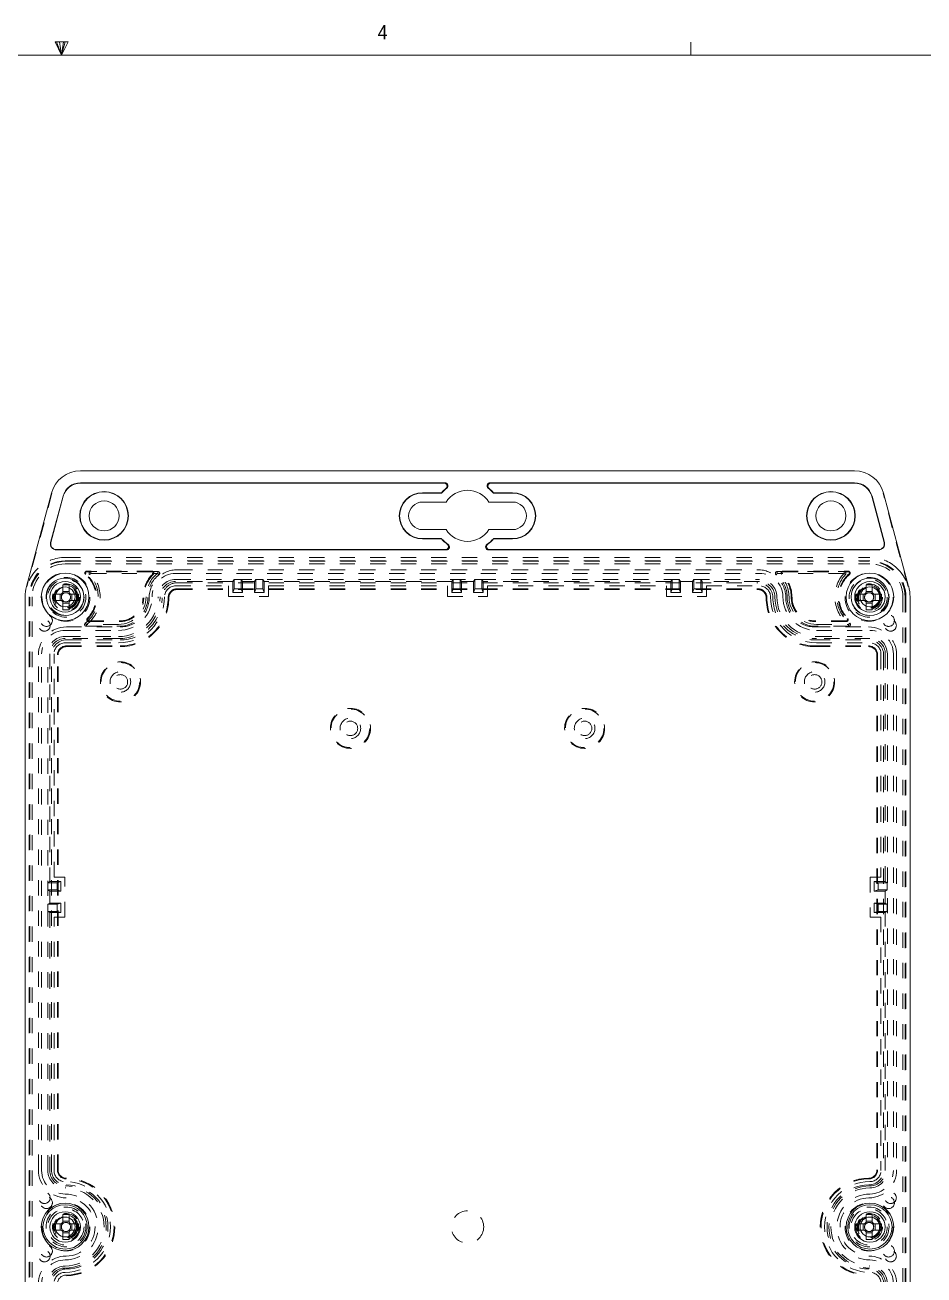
# Model space of a CAD drawing. Header units: inches. Extents: x 0.3 to 33.9, y 0.2 to 21.7.
# Drawn here: x 16.78 to 22.67, y 13.47 to 21.66 of the extents above; entities that cross this region are included whole.
import ezdxf

# ---------------------------------------------------------------- set-up
doc = ezdxf.new("R2010")
doc.units = ezdxf.units.IN
doc.header["$MEASUREMENT"] = 0
doc.linetypes.add('SLD-Dashed', pattern=[0.075, 0.05, -0.025])
doc.linetypes.add('SLD-Solid', pattern=[0])
doc.styles.add('SLDTEXTSTYLE1', font='GOTHIC.TTF', dxfattribs={"width": 0.913})

msp = doc.modelspace()

# ---------------------------------------------------------------- linework, layer by layer
at = {"color": 7, "linetype": 'SLD-Solid', "lineweight": 0}
for p, q in [((16.9739, 21.5496), (17.0599, 21.5496)), ((17.0158, 21.464), (16.9739, 21.5496)), ((17.0158, 21.464), (16.982, 21.5496)), ((17.0158, 21.464), (17.0015, 21.5496)), ((17.0158, 21.464), (17.0288, 21.5496)), ((17.0158, 21.464), (17.0389, 21.5496)), ((17.0158, 21.464), (17.0599, 21.5496)), ((21.1408, 21.464), (21.1408, 21.5488)), ((0.5158, 21.464), (33.5158, 21.464))]:
    msp.add_line(p, q, dxfattribs=at)
at = {"color": 7, "linetype": 'SLD-Solid', "lineweight": 15}
for p, q in [((17.1396, 18.7385), (22.2137, 18.7385)), ((17.1396, 18.6597), (19.5291, 18.6597)), ((19.523, 18.6577), (17.1396, 18.6577)), ((19.8243, 18.6597), (22.2137, 18.6597)), ((22.2137, 18.6577), (19.8304, 18.6577)), ((16.7853, 17.9799), (16.9495, 18.5926)), ((16.9444, 18.2693), (17.0256, 18.5722)), ((17.0275, 18.5717), (16.9464, 18.2688)), ((19.5059, 18.5949), (19.3814, 18.5949)), ((19.3814, 18.5928), (19.5068, 18.5928)), ((19.3814, 18.5338), (19.536, 18.5338)), ((19.5059, 18.5949), (19.5068, 18.5928)), ((19.8174, 18.5338), (19.972, 18.5338)), ((19.8475, 18.5949), (19.8466, 18.5928)), ((19.8466, 18.5928), (19.972, 18.5928)), ((19.972, 18.5949), (19.8475, 18.5949)), ((22.407, 18.2688), (22.3258, 18.5717)), ((22.3278, 18.5722), (22.409, 18.2693)), ((22.4039, 18.5926), (22.568, 17.9799)), ((19.536, 18.3527), (19.3814, 18.3527)), ((19.5068, 18.2936), (19.3814, 18.2936)), ((19.3814, 18.2915), (19.5059, 18.2915)), ((19.5059, 18.2915), (19.5068, 18.2936)), ((19.972, 18.3527), (19.8174, 18.3527)), ((19.972, 18.2936), (19.8466, 18.2936)), ((19.8475, 18.2915), (19.8466, 18.2936)), ((19.8475, 18.2915), (19.972, 18.2915)), ((19.5322, 18.2218), (16.9824, 18.2218)), ((16.9824, 18.2197), (19.5388, 18.2197)), ((19.8146, 18.2197), (22.3709, 18.2197)), ((22.3709, 18.2218), (19.8212, 18.2218)), ((16.7764, 9.6509), (16.7764, 17.9119)), ((22.577, 17.9119), (22.577, 9.6509))]:
    msp.add_line(p, q, dxfattribs=at)
at = {"color": 7, "linetype": 'SLD-Dashed', "lineweight": 0}
for p, q in [((16.9532, 18.5916), (16.789, 17.979)), ((22.5644, 17.979), (22.4002, 18.5916)), ((17.0392, 18.1703), (22.3142, 18.1703)), ((17.0392, 18.1479), (22.3142, 18.1479)), ((17.0392, 18.1282), (22.3142, 18.1282)), ((17.0447, 18.1454), (22.3087, 18.1454)), ((17.609, 18.0804), (17.1803, 18.0804)), ((17.609, 18.0756), (17.1803, 18.0756)), ((17.2082, 18.0661), (17.1995, 18.0582)), ((17.2082, 18.0661), (17.2082, 18.0779)), ((17.6474, 18.0779), (17.2082, 18.0779)), ((17.2102, 18.0652), (17.2082, 18.0661)), ((17.2102, 18.0652), (17.6448, 18.0652)), ((17.6474, 18.0661), (17.6474, 18.0779)), ((17.6474, 18.0661), (17.6545, 18.0567)), ((17.7632, 18.0659), (21.5902, 18.0659)), ((17.7737, 18.0898), (21.5797, 18.0898)), ((21.706, 18.0661), (21.6989, 18.0567)), ((21.706, 18.0661), (21.706, 18.0779)), ((21.706, 18.0779), (22.1451, 18.0779)), ((22.1431, 18.0652), (21.7086, 18.0652)), ((21.7444, 18.0804), (22.173, 18.0804)), ((21.7444, 18.0756), (22.173, 18.0756)), ((22.1431, 18.0652), (22.1451, 18.0661)), ((22.1451, 18.0661), (22.1451, 18.0779)), ((22.1451, 18.0661), (22.1539, 18.0582)), ((17.0244, 17.9909), (17.0244, 17.9481)), ((17.065, 17.9909), (17.0244, 17.9909)), ((17.0244, 17.9481), (17.065, 17.9481)), ((17.0244, 17.9316), (17.0244, 17.9481)), ((17.065, 17.9909), (17.065, 17.9481)), ((17.065, 17.9481), (17.065, 17.9316)), ((17.7632, 18.0259), (21.5902, 18.0259)), ((18.1391, 18.0127), (17.7632, 18.0127)), ((17.7632, 17.9843), (18.1101, 17.9843)), ((17.7737, 18.0048), (21.5797, 18.0048)), ((17.7737, 17.9654), (21.5797, 17.9654)), ((17.7737, 17.9607), (21.5797, 17.9607)), ((18.1101, 17.9843), (18.1101, 17.9137)), ((18.1391, 18.0127), (18.1469, 18.025)), ((18.1391, 18.0127), (18.1391, 17.9404)), ((18.1391, 17.9404), (18.1469, 17.965)), ((18.1469, 17.965), (18.1469, 18.025)), ((18.1469, 18.025), (18.1939, 18.025)), ((18.1939, 17.965), (18.1469, 17.965)), ((18.1939, 18.025), (18.2018, 18.0127)), ((18.1939, 18.025), (18.1939, 17.965)), ((18.2018, 17.9404), (18.1939, 17.965)), ((18.2806, 18.0127), (18.2018, 18.0127)), ((18.2018, 17.9404), (18.2018, 18.0127)), ((18.2806, 18.0127), (18.2884, 18.025)), ((18.2806, 18.0127), (18.2806, 17.9404)), ((18.2806, 17.9404), (18.2884, 17.965)), ((18.2884, 17.965), (18.2884, 18.025)), ((18.2884, 18.025), (18.3354, 18.025)), ((18.3354, 17.965), (18.2884, 17.965)), ((18.3354, 18.025), (18.3433, 18.0127)), ((18.3354, 18.025), (18.3354, 17.965)), ((18.3433, 17.9404), (18.3354, 17.965)), ((19.5746, 18.0127), (18.3433, 18.0127)), ((18.3433, 17.9404), (18.3433, 18.0127)), ((18.3723, 17.9137), (18.3723, 17.9843)), ((18.3723, 17.9843), (19.5456, 17.9843)), ((19.5456, 17.9843), (19.5456, 17.9137)), ((19.5746, 18.0127), (19.5824, 18.025)), ((19.5746, 18.0127), (19.5746, 17.9404)), ((19.5746, 17.9404), (19.5824, 17.965)), ((19.5824, 17.965), (19.5824, 18.025)), ((19.5824, 18.025), (19.6294, 18.025)), ((19.6294, 17.965), (19.5824, 17.965)), ((19.6294, 18.025), (19.6373, 18.0127)), ((19.6294, 18.025), (19.6294, 17.965)), ((19.6373, 17.9404), (19.6294, 17.965)), ((19.7161, 18.0127), (19.6373, 18.0127)), ((19.6373, 17.9404), (19.6373, 18.0127)), ((19.7239, 18.025), (19.7161, 18.0127)), ((19.7161, 17.9404), (19.7161, 18.0127)), ((19.7161, 17.9404), (19.7239, 17.965)), ((19.7239, 18.025), (19.7239, 17.965)), ((19.7709, 18.025), (19.7239, 18.025)), ((19.7239, 17.965), (19.7709, 17.965)), ((19.7788, 18.0127), (19.7709, 18.025)), ((19.7709, 17.965), (19.7709, 18.025)), ((19.7788, 17.9404), (19.7709, 17.965)), ((21.0101, 18.0127), (19.7788, 18.0127)), ((19.7788, 18.0127), (19.7788, 17.9404)), ((19.8078, 17.9137), (19.8078, 17.9843)), ((19.8078, 17.9843), (20.9811, 17.9843)), ((20.9811, 17.9843), (20.9811, 17.9137)), ((21.0179, 18.025), (21.0101, 18.0127)), ((21.0101, 17.9404), (21.0101, 18.0127)), ((21.0101, 17.9404), (21.0179, 17.965)), ((21.0179, 18.025), (21.0179, 17.965)), ((21.0649, 18.025), (21.0179, 18.025)), ((21.0179, 17.965), (21.0649, 17.965)), ((21.0728, 18.0127), (21.0649, 18.025)), ((21.0649, 17.965), (21.0649, 18.025)), ((21.0728, 17.9404), (21.0649, 17.965)), ((21.1516, 18.0127), (21.0728, 18.0127)), ((21.0728, 18.0127), (21.0728, 17.9404)), ((21.1594, 18.025), (21.1516, 18.0127)), ((21.1516, 17.9404), (21.1516, 18.0127)), ((21.1516, 17.9404), (21.1594, 17.965)), ((21.1594, 18.025), (21.1594, 17.965)), ((21.2064, 18.025), (21.1594, 18.025)), ((21.1594, 17.965), (21.2064, 17.965)), ((21.2143, 18.0127), (21.2064, 18.025)), ((21.2064, 17.965), (21.2064, 18.025)), ((21.2143, 17.9404), (21.2064, 17.965)), ((21.5902, 18.0127), (21.2143, 18.0127)), ((21.2143, 18.0127), (21.2143, 17.9404)), ((21.2433, 17.9137), (21.2433, 17.9843)), ((21.2433, 17.9843), (21.5902, 17.9843)), ((22.2884, 17.9909), (22.2884, 17.9481)), ((22.329, 17.9909), (22.2884, 17.9909)), ((22.2884, 17.9481), (22.329, 17.9481)), ((22.2884, 17.9316), (22.2884, 17.9481)), ((22.329, 17.9909), (22.329, 17.9481)), ((22.329, 17.9481), (22.329, 17.9316)), ((16.8032, 9.6509), (16.8032, 17.9119)), ((16.8087, 9.6534), (16.8087, 17.9094)), ((16.8229, 9.6509), (16.8229, 17.9119)), ((16.9632, 17.9297), (17.006, 17.9297)), ((16.9632, 17.9297), (16.9632, 17.8892)), ((16.9632, 17.8892), (17.006, 17.8892)), ((17.006, 17.9297), (17.0226, 17.9297)), ((17.006, 17.8892), (17.006, 17.9297)), ((17.0226, 17.8892), (17.006, 17.8892)), ((17.0244, 17.8707), (17.0244, 17.8873)), ((17.065, 17.8707), (17.0244, 17.8707)), ((17.0244, 17.828), (17.0244, 17.8707)), ((17.065, 17.8873), (17.065, 17.8707)), ((17.065, 17.828), (17.065, 17.8707)), ((17.0668, 17.9297), (17.0834, 17.9297)), ((17.0834, 17.8892), (17.0668, 17.8892)), ((17.1261, 17.9297), (17.0834, 17.9297)), ((17.0834, 17.9297), (17.0834, 17.8892)), ((17.1261, 17.8892), (17.0834, 17.8892)), ((17.1261, 17.8892), (17.1261, 17.9297)), ((18.1101, 17.9137), (18.3723, 17.9137)), ((18.1391, 17.9404), (18.2018, 17.9404)), ((18.2806, 17.9404), (18.3433, 17.9404)), ((19.5456, 17.9137), (19.8078, 17.9137)), ((19.5746, 17.9404), (19.6373, 17.9404)), ((19.7788, 17.9404), (19.7161, 17.9404)), ((20.9811, 17.9137), (21.2433, 17.9137)), ((21.0728, 17.9404), (21.0101, 17.9404)), ((21.2143, 17.9404), (21.1516, 17.9404)), ((22.2272, 17.9297), (22.27, 17.9297)), ((22.2272, 17.9297), (22.2272, 17.8892)), ((22.2272, 17.8892), (22.27, 17.8892)), ((22.27, 17.9297), (22.2866, 17.9297)), ((22.27, 17.8892), (22.27, 17.9297)), ((22.2866, 17.8892), (22.27, 17.8892)), ((22.2884, 17.8707), (22.2884, 17.8873)), ((22.329, 17.8707), (22.2884, 17.8707)), ((22.2884, 17.828), (22.2884, 17.8707)), ((22.329, 17.8873), (22.329, 17.8707)), ((22.329, 17.828), (22.329, 17.8707)), ((22.3308, 17.9297), (22.3474, 17.9297)), ((22.3474, 17.8892), (22.3308, 17.8892)), ((22.3901, 17.9297), (22.3474, 17.9297)), ((22.3474, 17.9297), (22.3474, 17.8892)), ((22.3901, 17.8892), (22.3474, 17.8892)), ((22.3901, 17.8892), (22.3901, 17.9297)), ((22.5305, 17.9119), (22.5305, 9.6509)), ((22.5447, 17.9094), (22.5447, 9.6534)), ((22.5502, 17.9119), (22.5502, 9.6509)), ((17.0244, 17.828), (17.065, 17.828)), ((22.2884, 17.828), (22.329, 17.828)), ((17.0477, 17.7148), (17.3997, 17.7148)), ((17.1789, 17.7307), (17.1717, 17.7401)), ((17.1789, 17.7307), (17.1789, 17.7189)), ((17.1789, 17.7189), (17.3892, 17.7189)), ((17.3892, 17.7316), (17.1815, 17.7316)), ((17.1933, 17.7553), (17.3997, 17.7553)), ((17.1933, 17.7504), (17.3997, 17.7504)), ((22.1601, 17.7553), (21.9537, 17.7553)), ((22.1601, 17.7504), (21.9537, 17.7504)), ((21.9537, 17.7148), (22.3057, 17.7148)), ((21.9642, 17.7316), (22.1719, 17.7316)), ((22.1745, 17.7189), (21.9642, 17.7189)), ((22.1745, 17.7307), (22.1817, 17.7401)), ((22.1745, 17.7307), (22.1745, 17.7189)), ((17.0392, 17.6919), (17.3892, 17.6919)), ((17.0392, 17.6519), (17.3892, 17.6519)), ((17.3892, 17.6387), (17.0392, 17.6387)), ((17.0477, 17.6298), (17.3997, 17.6298)), ((21.9537, 17.6298), (22.3057, 17.6298)), ((21.9642, 17.6919), (22.3142, 17.6919)), ((21.9642, 17.6519), (22.3142, 17.6519)), ((22.3142, 17.6387), (21.9642, 17.6387)), ((16.8852, 14.1514), (16.8852, 17.5379)), ((16.9252, 14.1514), (16.9252, 17.5379)), ((16.9384, 17.5379), (16.9384, 16.046)), ((16.9668, 16.075), (16.9668, 17.5379)), ((17.0392, 17.6103), (17.3892, 17.6103)), ((17.0477, 17.5904), (17.3997, 17.5904)), ((17.0477, 17.5857), (17.3997, 17.5857)), ((21.9537, 17.5904), (22.3057, 17.5904)), ((21.9537, 17.5857), (22.3057, 17.5857)), ((21.9642, 17.6103), (22.3142, 17.6103)), ((22.3866, 17.5379), (22.3866, 16.075)), ((22.415, 16.046), (22.415, 17.5379)), ((22.4282, 17.5379), (22.4282, 14.1514)), ((22.4682, 17.5379), (22.4682, 14.1514)), ((16.8643, 14.1554), (16.8643, 17.5314)), ((16.9493, 14.1554), (16.9493, 17.5314)), ((16.9887, 14.1554), (16.9887, 17.5314)), ((16.9934, 14.1554), (16.9934, 17.5314)), ((22.36, 17.5314), (22.36, 14.1554)), ((22.3647, 17.5314), (22.3647, 14.1554)), ((22.4041, 17.5314), (22.4041, 14.1554)), ((22.4891, 17.5314), (22.4891, 14.1554)), ((17.0374, 16.075), (16.9668, 16.075)), ((17.0374, 15.8129), (17.0374, 16.075)), ((22.3866, 16.075), (22.3159, 16.075)), ((22.3159, 16.075), (22.3159, 15.8129)), ((16.9261, 16.0382), (16.9384, 16.046)), ((16.9261, 15.9912), (16.9261, 16.0382)), ((16.9261, 16.0382), (16.9861, 16.0382)), ((16.9384, 15.9833), (16.9261, 15.9912)), ((16.9861, 15.9912), (16.9261, 15.9912)), ((17.0107, 16.046), (16.9384, 16.046)), ((16.9384, 15.9833), (17.0107, 15.9833)), ((16.9384, 15.9833), (16.9384, 15.9045)), ((17.0107, 16.046), (16.9861, 16.0382)), ((16.9861, 16.0382), (16.9861, 15.9912)), ((17.0107, 15.9833), (16.9861, 15.9912)), ((17.0107, 15.9833), (17.0107, 16.046)), ((22.3427, 16.046), (22.415, 16.046)), ((22.3427, 15.9833), (22.3427, 16.046)), ((22.3427, 16.046), (22.3673, 16.0382)), ((22.3427, 15.9833), (22.3673, 15.9912)), ((22.415, 15.9833), (22.3427, 15.9833)), ((22.3673, 16.0382), (22.3673, 15.9912)), ((22.4273, 16.0382), (22.3673, 16.0382)), ((22.3673, 15.9912), (22.4273, 15.9912)), ((22.4273, 16.0382), (22.415, 16.046)), ((22.415, 15.9833), (22.4273, 15.9912)), ((22.415, 15.9045), (22.415, 15.9833)), ((22.4273, 15.9912), (22.4273, 16.0382)), ((16.9261, 15.8967), (16.9384, 15.9045)), ((17.0107, 15.9045), (16.9384, 15.9045)), ((17.0107, 15.9045), (16.9861, 15.8967)), ((17.0107, 15.8418), (17.0107, 15.9045)), ((22.3427, 15.9045), (22.415, 15.9045)), ((22.3427, 15.9045), (22.3673, 15.8967)), ((22.3427, 15.8418), (22.3427, 15.9045)), ((22.4273, 15.8967), (22.415, 15.9045)), ((16.9261, 15.8497), (16.9261, 15.8967)), ((16.9261, 15.8967), (16.9861, 15.8967)), ((16.9384, 15.8418), (16.9261, 15.8497)), ((16.9861, 15.8497), (16.9261, 15.8497)), ((16.9384, 15.8418), (17.0107, 15.8418)), ((16.9384, 15.8418), (16.9384, 14.1514)), ((16.9861, 15.8967), (16.9861, 15.8497)), ((17.0107, 15.8418), (16.9861, 15.8497)), ((22.3427, 15.8418), (22.3673, 15.8497)), ((22.415, 15.8418), (22.3427, 15.8418)), ((22.3673, 15.8967), (22.3673, 15.8497)), ((22.4273, 15.8967), (22.3673, 15.8967)), ((22.3673, 15.8497), (22.4273, 15.8497)), ((22.415, 15.8418), (22.4273, 15.8497)), ((22.415, 14.1514), (22.415, 15.8418)), ((22.4273, 15.8497), (22.4273, 15.8967)), ((16.9668, 14.1514), (16.9668, 15.8129)), ((16.9668, 15.8129), (17.0374, 15.8129)), ((22.3159, 15.8129), (22.3866, 15.8129)), ((22.3866, 15.8129), (22.3866, 14.1514)), ((17.0244, 13.8629), (17.0244, 13.8201)), ((17.065, 13.8629), (17.0244, 13.8629)), ((17.065, 13.8629), (17.065, 13.8201)), ((22.2884, 13.8629), (22.2884, 13.8201)), ((22.329, 13.8629), (22.2884, 13.8629)), ((22.329, 13.8629), (22.329, 13.8201)), ((16.9632, 13.8017), (17.006, 13.8017)), ((16.9632, 13.8017), (16.9632, 13.7612)), ((17.006, 13.8017), (17.0226, 13.8017)), ((17.006, 13.7612), (17.006, 13.8017)), ((17.0244, 13.8201), (17.065, 13.8201)), ((17.0244, 13.8036), (17.0244, 13.8201)), ((17.065, 13.8201), (17.065, 13.8036)), ((17.0668, 13.8017), (17.0834, 13.8017)), ((17.1261, 13.8017), (17.0834, 13.8017)), ((17.0834, 13.8017), (17.0834, 13.7612)), ((17.1261, 13.7612), (17.1261, 13.8017)), ((22.2272, 13.8017), (22.27, 13.8017)), ((22.2272, 13.8017), (22.2272, 13.7612)), ((22.27, 13.8017), (22.2866, 13.8017)), ((22.27, 13.7612), (22.27, 13.8017)), ((22.2884, 13.8201), (22.329, 13.8201)), ((22.2884, 13.8036), (22.2884, 13.8201)), ((22.329, 13.8201), (22.329, 13.8036)), ((22.3308, 13.8017), (22.3474, 13.8017)), ((22.3901, 13.8017), (22.3474, 13.8017)), ((22.3474, 13.8017), (22.3474, 13.7612)), ((22.3901, 13.7612), (22.3901, 13.8017)), ((16.9632, 13.7612), (17.006, 13.7612)), ((17.0226, 13.7612), (17.006, 13.7612)), ((17.0244, 13.7427), (17.0244, 13.7593)), ((17.065, 13.7427), (17.0244, 13.7427)), ((17.0244, 13.7), (17.0244, 13.7427)), ((17.0244, 13.7), (17.065, 13.7)), ((17.065, 13.7593), (17.065, 13.7427)), ((17.065, 13.7), (17.065, 13.7427)), ((17.0834, 13.7612), (17.0668, 13.7612)), ((17.1261, 13.7612), (17.0834, 13.7612)), ((22.2272, 13.7612), (22.27, 13.7612)), ((22.2866, 13.7612), (22.27, 13.7612)), ((22.2884, 13.7427), (22.2884, 13.7593)), ((22.329, 13.7427), (22.2884, 13.7427)), ((22.2884, 13.7), (22.2884, 13.7427)), ((22.2884, 13.7), (22.329, 13.7)), ((22.329, 13.7593), (22.329, 13.7427)), ((22.329, 13.7), (22.329, 13.7427)), ((22.3474, 13.7612), (22.3308, 13.7612)), ((22.3901, 13.7612), (22.3474, 13.7612))]:
    msp.add_line(p, q, dxfattribs=at)
at = {"color": 7, "linetype": 'SLD-Solid', "lineweight": 15}
for centre, radius in [((17.2948, 18.4432), 0.1595), ((22.0586, 18.4432), 0.1595), ((17.2948, 18.4432), 0.1575), ((17.2948, 18.4432), 0.0984), ((22.0586, 18.4432), 0.1575), ((22.0586, 18.4432), 0.0984), ((17.0392, 17.9119), 0.156), ((17.0392, 17.9119), 0.123), ((22.3142, 17.9119), 0.156), ((22.3142, 17.9119), 0.123), ((17.0392, 17.9119), 0.1), ((17.0392, 17.9119), 0.065), ((22.3142, 17.9119), 0.1), ((22.3142, 17.9119), 0.065), ((17.0392, 13.7814), 0.156), ((22.3142, 13.7814), 0.156), ((17.0392, 13.7814), 0.145), ((17.0392, 13.7814), 0.1), ((22.3142, 13.7814), 0.145), ((22.3142, 13.7814), 0.1), ((17.0392, 13.7814), 0.065), ((22.3142, 13.7814), 0.065)]:
    msp.add_circle(centre, radius, dxfattribs=at)
at = {"color": 7, "linetype": 'SLD-Dashed', "lineweight": 0}
for centre, radius in [((17.0447, 17.9094), 0.1575), ((17.0447, 17.9094), 0.1305), ((17.0447, 17.9094), 0.1187), ((22.3087, 17.9094), 0.1575), ((22.3087, 17.9094), 0.1305), ((22.3087, 17.9094), 0.1187), ((17.0447, 17.9094), 0.0885), ((17.0447, 17.9094), 0.0787), ((17.0447, 17.9094), 0.0725), ((17.0447, 17.9094), 0.0689), ((22.3087, 17.9094), 0.0885), ((22.3087, 17.9094), 0.0787), ((22.3087, 17.9094), 0.0725), ((22.3087, 17.9094), 0.0689), ((16.9172, 17.7569), 0.0385), ((22.4362, 17.7569), 0.0385), ((16.9037, 17.7243), 0.0375), ((22.4497, 17.7243), 0.0375), ((17.4017, 17.3547), 0.1313), ((17.4017, 17.3547), 0.1265), ((21.9517, 17.3547), 0.1313), ((21.9517, 17.3547), 0.1265), ((17.4017, 17.3547), 0.0675), ((17.4017, 17.3547), 0.0475), ((21.9517, 17.3547), 0.0675), ((21.9517, 17.3547), 0.0475), ((18.9092, 17.0499), 0.1313), ((18.9092, 17.0499), 0.1265), ((20.4442, 17.0499), 0.1313), ((20.4442, 17.0499), 0.1265), ((18.9092, 17.0499), 0.0675), ((18.9092, 17.0499), 0.0475), ((20.4442, 17.0499), 0.0675), ((20.4442, 17.0499), 0.0475), ((16.9037, 13.9724), 0.0375), ((16.9172, 13.9399), 0.0385), ((17.0447, 13.7814), 0.1575), ((22.3087, 13.7814), 0.1575), ((22.4362, 13.9399), 0.0385), ((22.4497, 13.9724), 0.0375), ((17.0447, 13.7814), 0.1305), ((17.0447, 13.7814), 0.1187), ((17.0447, 13.7814), 0.0885), ((17.0447, 13.7814), 0.0787), ((17.0447, 13.7814), 0.0725), ((17.0447, 13.7814), 0.0689), ((19.6767, 13.7814), 0.106), ((22.3087, 13.7814), 0.1305), ((22.3087, 13.7814), 0.1187), ((22.3087, 13.7814), 0.0885), ((22.3087, 13.7814), 0.0787), ((22.3087, 13.7814), 0.0725), ((22.3087, 13.7814), 0.0689), ((16.9037, 13.5904), 0.0375), ((16.9172, 13.6229), 0.0385), ((22.4362, 13.6229), 0.0385), ((22.4497, 13.5904), 0.0375)]:
    msp.add_circle(centre, radius, dxfattribs=at)
at = {"color": 7, "linetype": 'SLD-Solid', "lineweight": 15}
for centre, radius, start, end in [((17.1396, 18.5416), 0.1969, 90, 165), ((22.2137, 18.5416), 0.1969, 15, 90), ((17.1396, 18.5416), 0.1181, 90, 165), ((17.1396, 18.5416), 0.116, 90, 165), ((19.6767, 18.4432), 0.2284, 128.27324, 138.3997), ((19.6767, 18.4432), 0.2264, 126.8678, 138.63378), ((19.6767, 18.4432), 0.1673, 32.76376, 147.23624), ((19.6767, 18.4432), 0.2264, 41.36622, 53.1322), ((19.6767, 18.4432), 0.2284, 41.6003, 51.72676), ((22.2137, 18.5416), 0.1181, 15, 90), ((22.2137, 18.5416), 0.116, 15, 90), ((19.3814, 18.4432), 0.1517, 90, 270), ((19.3814, 18.4432), 0.1496, 90, 270), ((19.3814, 18.4432), 0.0906, 90, 270), ((19.972, 18.4432), 0.1517, 270, 90), ((19.972, 18.4432), 0.1496, 270, 90), ((19.972, 18.4432), 0.0906, 270, 90), ((19.6767, 18.4432), 0.2284, 221.6003, 234.3893), ((19.6767, 18.4432), 0.2264, 221.36622, 235.91246), ((19.6767, 18.4432), 0.1673, 212.76376, 327.23624), ((19.6767, 18.4432), 0.2264, 304.08754, 318.63378), ((19.6767, 18.4432), 0.2284, 305.6107, 318.3997), ((16.9824, 18.2591), 0.0394, 165, 270), ((16.9824, 18.2591), 0.0373, 165, 270), ((22.3709, 18.2591), 0.0394, 270, 15), ((22.3709, 18.2591), 0.0373, 270, 15), ((17.0392, 17.9119), 0.2628, 165, 180), ((22.3142, 17.9119), 0.2628, 0, 15)]:
    msp.add_arc(centre, radius, start, end, dxfattribs=at)
at = {"color": 7, "linetype": 'SLD-Dashed', "lineweight": 0}
for centre, radius, start, end in [((17.0392, 17.9119), 0.236, 90, 180), ((17.0447, 17.9094), 0.236, 90, 180), ((17.0392, 17.9119), 0.2163, 90, 180), ((17.0392, 17.9119), 0.2583, 90, 133.237), ((22.3087, 17.9094), 0.236, 0, 90), ((22.3142, 17.9119), 0.2583, 46.763, 90), ((22.3142, 17.9119), 0.236, 0, 90), ((22.3142, 17.9119), 0.2163, 0, 90), ((17.1803, 18.0684), 0.012, 90, 229.53173), ((17.0392, 17.9119), 0.217, 307.63923, 42.36649), ((17.0447, 17.9094), 0.197, 315.30366, 49.53173), ((17.1803, 18.0684), 0.00716, 90, 229.53173), ((17.0447, 17.9094), 0.2018, 315.30366, 49.53173), ((17.0392, 17.9119), 0.2297, 308.27948, 41.87053), ((17.2082, 18.0661), 0.0118, 90, 222.36649), ((17.7737, 17.9064), 0.2238, 135.46871, 180.1532), ((17.7737, 17.9064), 0.219, 135.46871, 180.1532), ((17.7632, 17.9119), 0.1937, 127.67379, 180), ((17.7632, 17.9119), 0.181, 126.89953, 180), ((17.7737, 17.9064), 0.1834, 90, 180.1532), ((17.609, 18.0684), 0.012, 315.46871, 90), ((17.609, 18.0684), 0.00716, 315.46871, 90), ((17.7632, 17.9119), 0.154, 90, 180), ((17.6474, 18.0661), 0.0118, 306.89953, 90), ((21.5797, 17.9064), 0.1834, 359.8468, 90), ((21.5902, 17.9119), 0.154, 0, 90), ((21.706, 18.0661), 0.0118, 90, 233.10047), ((21.5902, 17.9119), 0.181, 0, 53.10047), ((21.5902, 17.9119), 0.1937, 0, 52.32621), ((21.7444, 18.0684), 0.012, 90, 224.53129), ((21.5797, 17.9064), 0.219, 359.8468, 44.53129), ((21.7444, 18.0684), 0.00716, 90, 224.53129), ((21.5797, 17.9064), 0.2238, 359.8468, 44.53129), ((22.3142, 17.9119), 0.2297, 138.12947, 231.72052), ((22.3142, 17.9119), 0.217, 137.63351, 232.36077), ((22.3087, 17.9094), 0.2018, 130.46827, 224.69634), ((22.3087, 17.9094), 0.197, 130.46827, 224.69634), ((22.1451, 18.0661), 0.0118, 317.63351, 90), ((22.173, 18.0684), 0.012, 310.46827, 90), ((22.173, 18.0684), 0.00716, 310.46827, 90), ((17.7632, 17.9119), 0.114, 90, 180), ((17.7632, 17.9119), 0.1008, 90, 180), ((17.7737, 17.9064), 0.0984, 90, 180.1532), ((17.7632, 17.9119), 0.0724, 90, 180), ((17.7737, 17.9064), 0.059, 90, 180.1532), ((17.7737, 17.9064), 0.0543, 90, 180.1532), ((21.5797, 17.9064), 0.0984, 359.8468, 90), ((21.5797, 17.9064), 0.059, 359.8468, 90), ((21.5797, 17.9064), 0.0543, 359.8468, 90), ((21.5902, 17.9119), 0.114, 0, 90), ((21.5902, 17.9119), 0.1008, 0, 90), ((21.5902, 17.9119), 0.0724, 0, 90), ((17.0447, 17.9094), 0.0365, 123.79034, 146.20966), ((17.0447, 17.9094), 0.0365, 213.79034, 236.20966), ((17.0447, 17.9094), 0.03, 137.50515, 222.49485), ((17.0447, 17.9094), 0.03, 132.49485, 137.50515), ((17.0447, 17.9094), 0.03, 222.49485, 227.50515), ((17.0447, 17.9094), 0.03, 47.50515, 132.49485), ((17.0447, 17.9094), 0.03, 227.50515, 312.49485), ((17.0447, 17.9094), 0.0365, 33.79034, 56.20966), ((17.0447, 17.9094), 0.03, 42.49485, 47.50515), ((17.0447, 17.9094), 0.03, 312.49485, 317.50515), ((17.0447, 17.9094), 0.0365, 303.79034, 326.20966), ((17.0447, 17.9094), 0.03, 317.50515, 42.49485), ((17.3892, 17.9119), 0.3016, 270, 0), ((17.3892, 17.9119), 0.2732, 270, 0), ((17.3892, 17.9119), 0.1803, 270, 0), ((17.3892, 17.9119), 0.193, 270, 0), ((17.3892, 17.9119), 0.22, 270, 0), ((17.3892, 17.9119), 0.26, 270, 0), ((17.3997, 17.9054), 0.315, 270, 0.1532), ((17.3997, 17.9054), 0.3197, 270, 0.1532), ((17.3997, 17.9054), 0.2756, 270, 0.1532), ((17.3997, 17.9054), 0.1906, 270, 0.1532), ((17.3997, 17.9054), 0.155, 270, 0.1532), ((17.3997, 17.9054), 0.1502, 270, 0.1532), ((21.9537, 17.9054), 0.3197, 179.8468, 270), ((21.9537, 17.9054), 0.315, 179.8468, 270), ((21.9642, 17.9119), 0.3016, 180, 270), ((21.9537, 17.9054), 0.2756, 179.8468, 270), ((21.9642, 17.9119), 0.2732, 180, 270), ((21.9642, 17.9119), 0.26, 180, 270), ((21.9642, 17.9119), 0.22, 180, 270), ((21.9537, 17.9054), 0.1906, 179.8468, 270), ((21.9642, 17.9119), 0.193, 180, 270), ((21.9642, 17.9119), 0.1803, 180, 270), ((21.9537, 17.9054), 0.155, 179.8468, 270), ((21.9537, 17.9054), 0.1502, 179.8468, 270), ((22.3087, 17.9094), 0.0365, 123.79034, 146.20966), ((22.3087, 17.9094), 0.0365, 213.79034, 236.20966), ((22.3087, 17.9094), 0.03, 137.50515, 222.49485), ((22.3087, 17.9094), 0.03, 132.49485, 137.50515), ((22.3087, 17.9094), 0.03, 222.49485, 227.50515), ((22.3087, 17.9094), 0.03, 47.50515, 132.49485), ((22.3087, 17.9094), 0.03, 227.50515, 312.49485), ((22.3087, 17.9094), 0.0365, 33.79034, 56.20966), ((22.3087, 17.9094), 0.03, 42.49485, 47.50515), ((22.3087, 17.9094), 0.03, 312.49485, 317.50515), ((22.3087, 17.9094), 0.0365, 303.79034, 326.20966), ((22.3087, 17.9094), 0.03, 317.50515, 42.49485), ((17.0477, 17.5314), 0.1834, 90, 180), ((17.1789, 17.7307), 0.0118, 127.63923, 270), ((17.1933, 17.7624), 0.012, 135.30366, 270), ((17.1933, 17.7624), 0.00716, 135.30366, 270), ((22.1601, 17.7624), 0.012, 270, 44.69634), ((22.1601, 17.7624), 0.00716, 270, 44.69634), ((22.1745, 17.7307), 0.0118, 270, 52.36077), ((22.3057, 17.5314), 0.1834, 0, 90), ((17.0392, 17.5379), 0.154, 90, 180), ((17.0392, 17.5379), 0.114, 90, 180), ((17.0392, 17.5379), 0.1008, 90, 180), ((17.0477, 17.5314), 0.0984, 90, 180), ((22.3057, 17.5314), 0.0984, 0, 90), ((22.3142, 17.5379), 0.154, 0, 90), ((22.3142, 17.5379), 0.114, 0, 90), ((22.3142, 17.5379), 0.1008, 0, 90), ((17.0392, 17.5379), 0.0724, 90, 180), ((17.0477, 17.5314), 0.059, 90, 180), ((17.0477, 17.5314), 0.0543, 90, 180), ((22.3057, 17.5314), 0.059, 0, 90), ((22.3057, 17.5314), 0.0543, 0, 90), ((22.3142, 17.5379), 0.0724, 0, 90), ((17.0477, 14.1554), 0.1834, 180, 269.5404), ((17.0392, 14.1514), 0.154, 180, 270), ((17.0392, 14.1514), 0.114, 180, 270), ((17.0392, 14.1514), 0.1008, 180, 270), ((17.0477, 14.1554), 0.0984, 180, 269.5404), ((17.0392, 14.1514), 0.0724, 180, 270), ((17.0477, 14.1554), 0.059, 180, 269.5404), ((17.0477, 14.1554), 0.0543, 180, 269.5404), ((17.0447, 13.7814), 0.315, 270.4596, 89.5404), ((17.0447, 13.7814), 0.3197, 270.4596, 89.5404), ((22.3087, 13.7814), 0.3197, 90.4596, 269.5404), ((22.3087, 13.7814), 0.315, 90.4596, 269.5404), ((22.3057, 14.1554), 0.0543, 270.4596, 0), ((22.3057, 14.1554), 0.059, 270.4596, 0), ((22.3057, 14.1554), 0.0984, 270.4596, 0), ((22.3057, 14.1554), 0.1834, 270.4596, 0), ((22.3142, 14.1514), 0.0724, 270, 0), ((22.3142, 14.1514), 0.1008, 270, 0), ((22.3142, 14.1514), 0.154, 270, 0), ((22.3142, 14.1514), 0.114, 270, 0), ((17.0392, 13.7814), 0.2976, 270, 90), ((17.0392, 13.7814), 0.2692, 270, 90), ((17.0392, 13.7814), 0.256, 270, 90), ((17.0447, 13.7814), 0.2756, 270.4596, 89.5404), ((22.3142, 13.7814), 0.2976, 90, 270), ((22.3087, 13.7814), 0.2756, 90.4596, 269.5404), ((22.3142, 13.7814), 0.2692, 90, 270), ((22.3142, 13.7814), 0.256, 90, 270), ((17.0392, 13.7814), 0.216, 270, 90), ((17.0447, 13.7814), 0.1906, 270.4596, 89.5404), ((22.3142, 13.7814), 0.216, 90, 270), ((22.3087, 13.7814), 0.1906, 90.4596, 269.5404), ((17.0447, 13.7814), 0.0365, 123.79034, 146.20966), ((17.0447, 13.7814), 0.03, 137.50515, 222.49485), ((17.0447, 13.7814), 0.03, 132.49485, 137.50515), ((17.0447, 13.7814), 0.03, 47.50515, 132.49485), ((17.0447, 13.7814), 0.0365, 33.79034, 56.20966), ((17.0447, 13.7814), 0.03, 42.49485, 47.50515), ((17.0447, 13.7814), 0.03, 317.50515, 42.49485), ((22.3087, 13.7814), 0.0365, 123.79034, 146.20966), ((22.3087, 13.7814), 0.03, 137.50515, 222.49485), ((22.3087, 13.7814), 0.03, 132.49485, 137.50515), ((22.3087, 13.7814), 0.03, 47.50515, 132.49485), ((22.3087, 13.7814), 0.0365, 33.79034, 56.20966), ((22.3087, 13.7814), 0.03, 42.49485, 47.50515), ((22.3087, 13.7814), 0.03, 317.50515, 42.49485), ((17.0447, 13.7814), 0.0365, 213.79034, 236.20966), ((17.0447, 13.7814), 0.03, 222.49485, 227.50515), ((17.0447, 13.7814), 0.03, 227.50515, 312.49485), ((17.0447, 13.7814), 0.03, 312.49485, 317.50515), ((17.0447, 13.7814), 0.0365, 303.79034, 326.20966), ((22.3087, 13.7814), 0.0365, 213.79034, 236.20966), ((22.3087, 13.7814), 0.03, 222.49485, 227.50515), ((22.3087, 13.7814), 0.03, 227.50515, 312.49485), ((22.3087, 13.7814), 0.03, 312.49485, 317.50515), ((22.3087, 13.7814), 0.0365, 303.79034, 326.20966), ((17.0477, 13.4074), 0.1834, 90.4596, 180), ((17.0392, 13.4114), 0.154, 90, 180), ((17.0392, 13.4114), 0.114, 90, 180), ((22.3057, 13.4074), 0.1834, 0, 89.5404), ((22.3142, 13.4114), 0.154, 0, 90), ((22.3142, 13.4114), 0.114, 0, 90), ((17.0392, 13.4114), 0.1008, 90, 180), ((17.0477, 13.4074), 0.0984, 90.4596, 180), ((17.0392, 13.4114), 0.0724, 90, 180), ((17.0477, 13.4074), 0.059, 90.4596, 180), ((22.3057, 13.4074), 0.0984, 0, 89.5404), ((22.3142, 13.4114), 0.1008, 0, 90), ((22.3142, 13.4114), 0.0724, 0, 90)]:
    msp.add_arc(centre, radius, start, end, dxfattribs=at)
at = {"color": 7, "linetype": 'SLD-Solid', "lineweight": 15}
for points in [[(19.5352, 18.6225), (19.5384, 18.6251), (19.5407, 18.6286), (19.543, 18.6364), (19.5429, 18.6406), (19.5403, 18.6483), (19.5377, 18.6517), (19.5311, 18.6564), (19.5271, 18.6577), (19.523, 18.6577)], [(19.5291, 18.6597), (19.5332, 18.6597), (19.5372, 18.6584), (19.5439, 18.6536), (19.5464, 18.6502), (19.549, 18.6424), (19.5491, 18.6381), (19.5466, 18.6303), (19.5442, 18.6268), (19.5409, 18.6243)], [(19.8125, 18.6243), (19.8092, 18.6268), (19.8068, 18.6303), (19.8043, 18.6381), (19.8043, 18.6424), (19.8069, 18.6501), (19.8095, 18.6536), (19.8161, 18.6584), (19.8202, 18.6597), (19.8243, 18.6597)], [(19.8304, 18.6577), (19.8263, 18.6577), (19.8223, 18.6564), (19.8157, 18.6517), (19.8131, 18.6483), (19.8104, 18.6406), (19.8103, 18.6364), (19.8126, 18.6286), (19.815, 18.6251), (19.8182, 18.6225)], [(19.5322, 18.2218), (19.5364, 18.2218), (19.5405, 18.2231), (19.5472, 18.228), (19.5497, 18.2315), (19.5522, 18.2394), (19.5522, 18.2437), (19.5496, 18.2515), (19.5471, 18.2551), (19.5437, 18.2575)], [(19.5498, 18.2557), (19.5533, 18.2534), (19.5559, 18.2499), (19.5587, 18.242), (19.5588, 18.2377), (19.5564, 18.2297), (19.5539, 18.2261), (19.5472, 18.2211), (19.543, 18.2197), (19.5388, 18.2197)], [(19.8146, 18.2197), (19.8104, 18.2197), (19.8063, 18.2211), (19.7995, 18.2261), (19.797, 18.2296), (19.7945, 18.2376), (19.7946, 18.242), (19.7974, 18.2499), (19.8001, 18.2534), (19.8036, 18.2557)], [(19.8097, 18.2575), (19.8063, 18.2551), (19.8038, 18.2516), (19.8012, 18.2437), (19.8011, 18.2394), (19.8037, 18.2315), (19.8062, 18.228), (19.8129, 18.2232), (19.817, 18.2218), (19.8212, 18.2218)]]:
    msp.add_open_spline(points, degree=3, knots=[0, 0, 0, 0, 0.25, 0.25, 0.5, 0.5, 0.75, 0.75, 1, 1, 1, 1], dxfattribs=at)
at = {"color": 7, "linetype": 'SLD-Dashed', "lineweight": 0}
for points in [[(16.8622, 18.1001), (16.853, 18.0915), (16.8447, 18.0824), (16.8294, 18.0634), (16.8225, 18.0534), (16.8103, 18.033), (16.8051, 18.0226), (16.7982, 18.0066), (16.7961, 18.0011), (16.7923, 17.9902), (16.7905, 17.9845), (16.789, 17.979)], [(22.4911, 18.1001), (22.5003, 18.0915), (22.5087, 18.0824), (22.5239, 18.0634), (22.5309, 18.0534), (22.543, 18.033), (22.5483, 18.0226), (22.5551, 18.0066), (22.5572, 18.0011), (22.5611, 17.9902), (22.5628, 17.9845), (22.5644, 17.979)]]:
    msp.add_open_spline(points, degree=3, knots=[0, 0, 0, 0, 0.25, 0.25, 0.5, 0.5, 0.75, 0.75, 0.875, 0.875, 1, 1, 1, 1], dxfattribs=at)
for points in [[(17.6448, 18.0652), (17.6457, 18.0655), (17.6465, 18.0658), (17.6474, 18.0661)], [(21.7086, 18.0652), (21.7077, 18.0655), (21.7068, 18.0658), (21.706, 18.0661)], [(17.1815, 17.7316), (17.1806, 17.7313), (17.1798, 17.731), (17.1789, 17.7307)], [(22.1719, 17.7316), (22.1727, 17.7313), (22.1736, 17.731), (22.1745, 17.7307)]]:
    msp.add_open_spline(points, degree=3, dxfattribs=at)

# ---------------------------------------------------------------- texts
at = {"color": 7, "linetype": 'Continuous', "lineweight": 0, "insert": (19.0881, 21.661), "char_height": 0.0937, "attachment_point": 1, "style": 'SLDTEXTSTYLE1'}
msp.add_mtext('4', dxfattribs=at)

doc.saveas('drawing.dxf')
